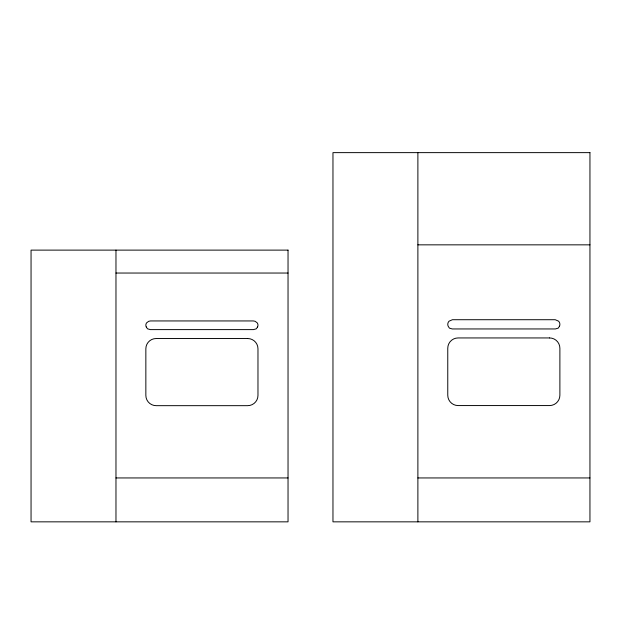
<?xml version="1.0" encoding="UTF-8"?>
<svg xmlns="http://www.w3.org/2000/svg" width="621" height="621" viewBox="0 0 621 621"><rect width="100%" height="100%" fill="white"/><g stroke="black" fill="none" stroke-linecap="round" stroke-linejoin="round"><path stroke-width="0.93" d="M257.56 326.949L256.341 328.788L253.5 329.611L150.321 329.611L147.48 328.788L146.261 326.949M417.886 244.845L589.95 244.845M115.972 273.038L288.035 273.038M115.972 477.945L288.035 477.945M417.886 477.945L589.95 477.945M417.886 152.634L417.886 521.842M115.972 250.116L115.972 521.842M146.261 326.949A4.487 4.223 0 0 1 146.579 322.881L148.698 321.29L150.507 320.941L253.314 320.941L255.122 321.29L257.241 322.881A4.487 4.223 0 0 1 257.56 326.949M559.474 326.235L558.256 328.113L555.415 328.951L452.235 328.951L449.394 328.113L448.176 326.235A4.502 4.502 0 0 1 449.107 321.15L452.422 319.714L555.228 319.714L558.535 321.15A4.502 4.502 0 0 1 559.482 326.235M589.95 152.634L332.965 152.634L332.965 521.842L589.95 521.842L589.95 152.634M288.035 250.116L31.05 250.116L31.05 521.842L288.035 521.842L288.035 250.116M549.546 337.94L458.104 337.94A10.34 10.34 0 0 0 447.764 348.272L447.764 395.228A10.34 10.34 0 0 0 458.104 405.567L549.546 405.567A10.34 10.34 0 0 0 559.886 395.228L559.886 348.272A10.34 10.34 0 0 0 549.546 337.94M247.632 338.515L156.189 338.515A10.34 10.262 0 0 0 145.85 348.777L145.85 395.406A10.34 10.262 0 0 0 156.189 405.668L247.632 405.668A10.34 10.262 0 0 0 257.971 395.406L257.971 348.777A10.34 10.262 0 0 0 247.632 338.515"/></g></svg>
